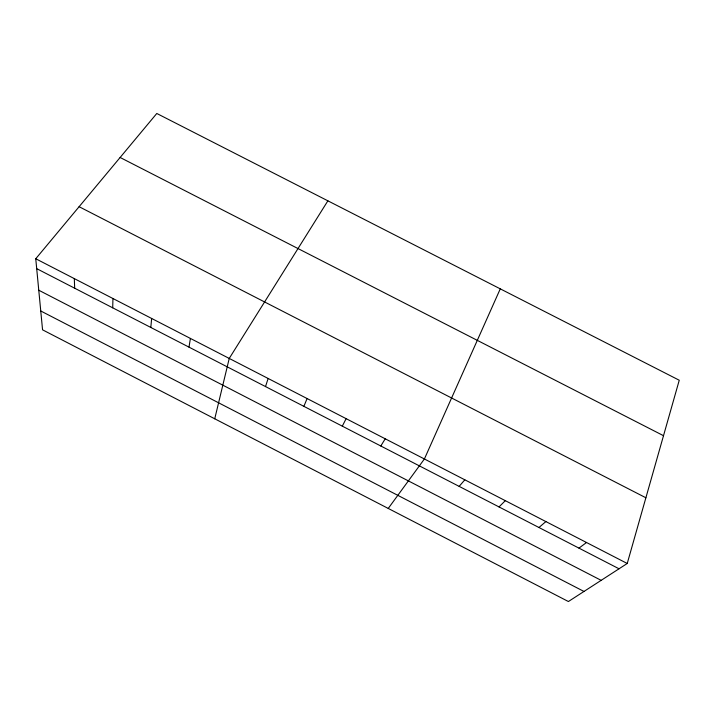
<?xml version="1.0" encoding="UTF-8"?>
<svg xmlns="http://www.w3.org/2000/svg" width="715" height="715" viewBox="0 0 715 715"><rect width="100%" height="100%" fill="white"/><g stroke="black" fill="none" stroke-linecap="round" stroke-linejoin="round"><path stroke-width="1.07" d="M112.711 307.816L112.943 298.521M150.82 327.461L151.643 318.461M188.992 347.132L190.413 338.427M214.741 418.802L229.238 358.438L327.881 200.826M627.234 563.483L679.25 380.237L156.791 113.471L35.75 258.75L42.56 329.83L568.398 601.529L627.234 563.483L35.75 258.75M265.515 386.583L268.134 378.476M303.884 406.352L307.101 398.55M500.268 288.851L424.397 458.985L388.236 508.445M342.306 426.158L346.132 418.659M380.8 445.999L385.233 438.804M459.155 486.379L464.822 479.81M499.025 506.926L505.317 500.67M538.958 527.509L545.885 521.575M578.962 548.128L586.523 542.506M120.129 157.479L663.511 435.694M79.115 206.698L645.886 497.774M36.697 268.643L619.038 568.783M38.762 290.219L601.163 580.348M40.755 310.98L583.985 591.457M74.315 278.618L74.673 288.217"/></g></svg>
